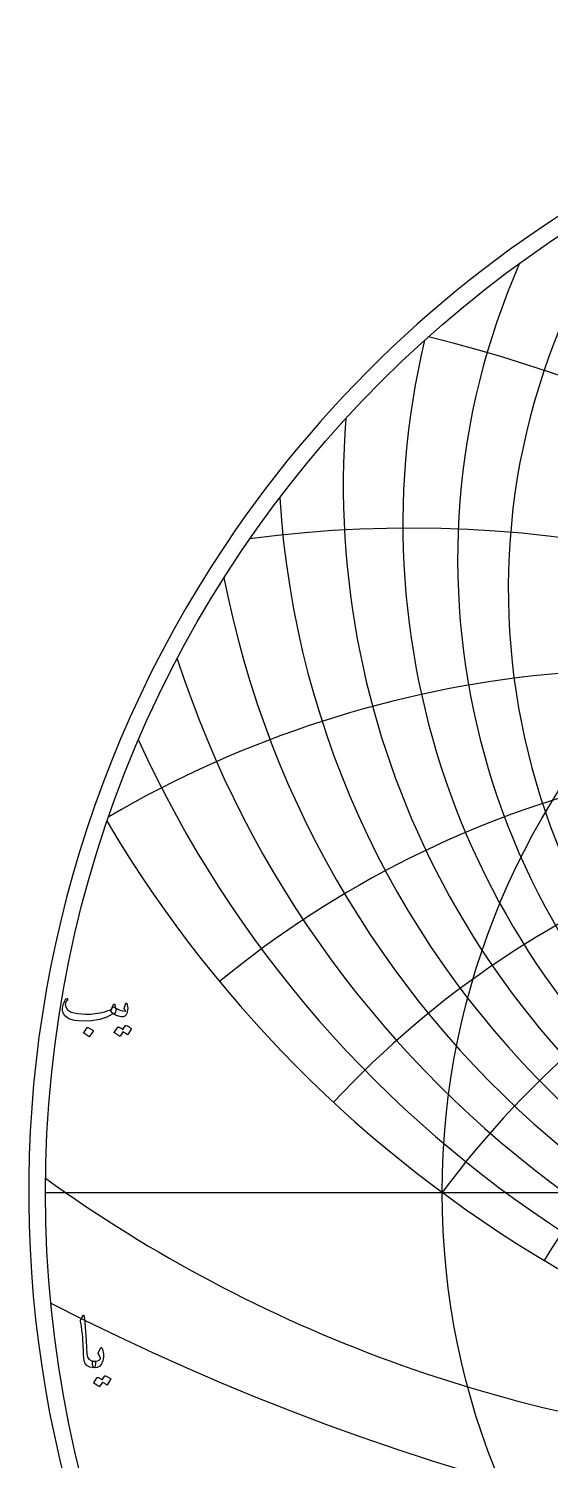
# Model space of a CAD drawing. Header units: millimetres. Extents: x -75 to 75, y -75 to 77.
# Drawn here: x -75.3 to -41.6, y -17.3 to 75.3 of the extents above; entities that cross this region are included whole.
import ezdxf

# ---------------------------------------------------------------- set-up
doc = ezdxf.new("R2010")
doc.units = ezdxf.units.MM
for name, color, linetype in [('CUT_OUTER', 1, 'Continuous'), ('ENGRAVE', 7, 'Continuous'), ('ENGRAVE_FINE', 8, 'Continuous'), ('TEXT', 5, 'Continuous')]:
    doc.layers.add(name, color=color, linetype=linetype)

msp = doc.modelspace()

# ---------------------------------------------------------------- linework, layer by layer
at = {"layer": 'CUT_OUTER'}
for centre, radius, start, end in [((-0.0002, -0.0002), 75.3374, 146.249794, 87.803295), ((-0.0008, 0.0009), 75.3363, 92.195935, 146.250222)]:
    msp.add_arc(centre, radius, start, end, dxfattribs=at)
at = {"layer": 'ENGRAVE'}
msp.add_lwpolyline([(-74.25, 0), (74.25, 0)], dxfattribs=at)
for radius in [74.25, 48.6033]:
    msp.add_circle((0, 0), radius, dxfattribs=at)
for centre, radius, start, end in [((0, 45.7687), 54.9963, 175.514661, 4.485339), ((0, -35.9645), 60.4626, 36.5, 143.5), ((0, -35.9645), 60.4626, 36.5, 143.5), ((0, 65.6835), 81.7105, 210.685518, 329.314482), ((-20.2874, 75.7136), 92.2302, 234.195235, 265.605148)]:
    msp.add_arc(centre, radius, start, end, dxfattribs=at)
at = {"layer": 'ENGRAVE_FINE'}
for centre, radius, start, end in [((0, 39.0092), 44.3322, 144.142935, 35.857065), ((0, 40.9887), 47.6033, 156.326462, 23.673538), ((0, 43.2268), 51.1423, 166.542493, 13.457507), ((-72.0565, -35.9645), 94.0631, 13.687737, 76.118946), ((-72.0565, -35.9645), 94.0631, 13.687737, 76.118946), ((0, 48.6712), 59.224, 183.613166, 356.386834), ((-50.7341, -35.9645), 78.9283, 17.483263, 97.495428), ((-50.7341, -35.9645), 78.9283, 17.483263, 97.495428), ((0, 52.0062), 63.8994, 191.057422, 348.942578), ((0, 55.8662), 69.1169, 197.989873, 342.010127), ((-34.9081, -35.9645), 69.8162, 21.558132, 120.328322), ((-34.9081, -35.9645), 69.8162, 21.558132, 120.328322), ((0, 60.3717), 74.9996, 204.508899, 335.491101), ((-22.0066, -35.9645), 64.3429, 26.002788, 129.565451), ((-22.0066, -35.9645), 64.3429, 26.002788, 129.565451), ((-10.6612, -35.9645), 61.3953, 30.932848, 137.092193), ((-10.6612, -35.9645), 61.3953, 30.932848, 137.092193), ((10.6612, -35.9645), 61.3953, 42.907807, 149.067152), ((10.6612, -35.9645), 61.3953, 42.907807, 149.067152), ((0, 136.7015), 161.7338, 242.809626, 297.190374)]:
    msp.add_arc(centre, radius, start, end, dxfattribs=at)
at = {"layer": 'TEXT'}
for points in [[(-69.7757, 11.966), (-69.7712, 11.9636), (-69.7669, 11.9613), (-69.763, 11.9589), (-69.7593, 11.9566), (-69.7557, 11.954), (-69.7517, 11.9507), (-69.7475, 11.9469), (-69.7429, 11.9425), (-69.7052, 11.898), (-69.6902, 11.8348), (-69.6981, 11.7528), (-69.7289, 11.6521), (-69.7573, 11.591), (-69.7863, 11.5526), (-69.8158, 11.5371), (-69.846, 11.5444), (-69.8612, 11.5517), (-69.8741, 11.5549), (-69.8846, 11.5541), (-69.8928, 11.5491), (-70.2769, 11.3389), (-70.7359, 11.1908), (-71.2699, 11.1047), (-71.8788, 11.0807), (-72.3712, 11.1229), (-72.743, 11.2353), (-72.9941, 11.4179), (-73.1247, 11.6709), (-73.1449, 11.7903), (-73.1493, 11.9097), (-73.1379, 12.0292), (-73.1106, 12.1486), (-73.0735, 12.2543), (-73.0275, 12.3512), (-72.9728, 12.4393), (-72.9092, 12.5187), (-72.8972, 12.5286), (-72.8846, 12.535), (-72.8715, 12.538), (-72.8577, 12.5374), (-72.8448, 12.5318), (-72.8343, 12.5245), (-72.8261, 12.5154), (-72.8202, 12.5046), (-72.8176, 12.4941), (-72.8191, 12.4812), (-72.8246, 12.466), (-72.8343, 12.4484), (-72.9022, 12.3489), (-72.9467, 12.2517), (-72.9678, 12.1568), (-72.9654, 12.0643), (-72.8542, 11.8325), (-72.5954, 11.6662), (-72.1891, 11.5655), (-71.6352, 11.5304), (-71.4831, 11.5327), (-71.3314, 11.5397), (-71.1799, 11.5514), (-71.0287, 11.5678), (-70.8786, 11.5889), (-70.7307, 11.6147), (-70.5847, 11.6451), (-70.4408, 11.6802), (-70.3012, 11.7201), (-70.1867, 11.7599), (-70.0974, 11.7997), (-70.0333, 11.8395), (-70.0086, 11.8606), (-69.9859, 11.8863), (-69.9653, 11.9168), (-69.9467, 11.9519), (-69.9293, 11.9911), (-69.9121, 12.0339), (-69.8953, 12.0801), (-69.8788, 12.1299), (-69.8723, 12.1451), (-69.8624, 12.158), (-69.8489, 12.1685), (-69.8319, 12.1767), (-69.8138, 12.1811), (-69.7968, 12.1802), (-69.781, 12.1741), (-69.7664, 12.1627), (-69.7546, 12.1469), (-69.7476, 12.1275), (-69.7453, 12.1047), (-69.7476, 12.0784)], [(-69.9162, 11.5912), (-69.9672, 11.6395), (-69.9935, 11.7001), (-69.9953, 11.773), (-69.9724, 11.8582), (-69.923, 11.9346), (-69.8776, 11.9812), (-69.8363, 11.9979), (-69.7991, 11.9847), (-69.6235, 11.8685), (-69.4479, 11.7868), (-69.2722, 11.7397), (-69.0966, 11.7271), (-69.0904, 11.7282), (-69.086, 11.7318), (-69.0834, 11.7376), (-69.0825, 11.7458), (-69.0869, 11.7613), (-69.1001, 11.7845), (-69.122, 11.8152), (-69.1528, 11.8535), (-69.1586, 11.8653), (-69.1621, 11.877), (-69.1633, 11.8887), (-69.1621, 11.9004), (-69.0497, 12.2236), (-69.0445, 12.2359), (-69.038, 12.2446), (-69.0304, 12.2499), (-69.0216, 12.2517), (-69.0128, 12.2502), (-69.0052, 12.2458), (-68.9988, 12.2385), (-68.9935, 12.2283), (-68.9584, 12.1232), (-68.9373, 12.0186), (-68.9303, 11.9147), (-68.9373, 11.8114), (-68.9601, 11.6829), (-68.9912, 11.5784), (-69.0304, 11.4979), (-69.0778, 11.4414), (-69.1138, 11.4103), (-69.1469, 11.3875), (-69.1771, 11.3729), (-69.2043, 11.3664), (-69.3612, 11.3629), (-69.5322, 11.3992), (-69.7172, 11.4753), (-69.9162, 11.5912)], [(-71.5509, 10.6638), (-71.5451, 10.6697), (-71.5369, 10.6732), (-71.5263, 10.6744), (-71.5134, 10.6732), (-71.4224, 10.6363), (-71.3366, 10.5912), (-71.2561, 10.538), (-71.1809, 10.4765), (-71.1736, 10.4671), (-71.1703, 10.4577), (-71.1712, 10.4484), (-71.1762, 10.439), (-71.3963, 10.083), (-71.4045, 10.0745), (-71.4151, 10.0725), (-71.428, 10.0769), (-71.4432, 10.0877), (-71.4564, 10.0971), (-71.4771, 10.1111), (-71.5055, 10.1299), (-71.5415, 10.1533), (-71.5857, 10.1814), (-71.6387, 10.2142), (-71.7005, 10.2517), (-71.7711, 10.2938), (-71.7804, 10.3008), (-71.7851, 10.3079), (-71.7851, 10.3149), (-71.7804, 10.3219)], [(-69.0825, 10.795), (-69.0767, 10.8008), (-69.0685, 10.8044), (-69.0579, 10.8055), (-69.045, 10.8044), (-68.9989, 10.7871), (-68.9543, 10.7681), (-68.9111, 10.7473), (-68.8694, 10.7247), (-68.8289, 10.7001), (-68.7892, 10.6732), (-68.7504, 10.6439), (-68.7125, 10.6123), (-68.7052, 10.6027), (-68.7019, 10.5924), (-68.7028, 10.5816), (-68.7078, 10.5702), (-68.9326, 10.2142), (-68.9388, 10.2095), (-68.9479, 10.2095), (-68.9599, 10.2142), (-68.9748, 10.2236), (-68.985, 10.2322), (-69.0017, 10.244), (-69.0248, 10.2591), (-69.0544, 10.2774), (-69.0907, 10.2992), (-69.134, 10.3248), (-69.1844, 10.3543), (-69.2418, 10.3875), (-69.4198, 10.1111), (-69.4279, 10.1027), (-69.4385, 10.1006), (-69.4514, 10.105), (-69.4666, 10.1158), (-69.4798, 10.1252), (-69.5005, 10.1392), (-69.5289, 10.158), (-69.565, 10.1814), (-69.6092, 10.2095), (-69.6621, 10.2423), (-69.7239, 10.2798), (-69.7945, 10.3219), (-69.8018, 10.3289), (-69.805, 10.336), (-69.8041, 10.343), (-69.7991, 10.35), (-69.5696, 10.6919), (-69.5638, 10.6978), (-69.5556, 10.7013), (-69.545, 10.7025), (-69.5322, 10.7013), (-69.4929, 10.6886), (-69.4549, 10.6738), (-69.418, 10.657), (-69.3823, 10.6381), (-69.3477, 10.6174), (-69.3144, 10.5953), (-69.2822, 10.5718), (-69.2511, 10.5467)], [(-71.8207, -7.969), (-71.8116, -7.9549), (-71.8032, -7.9456), (-71.7953, -7.9409), (-71.7879, -7.9409), (-71.7768, -7.947), (-71.7669, -7.9655), (-71.7581, -7.9962), (-71.7505, -8.0392), (-71.7118, -8.3891), (-71.6802, -8.7125), (-71.6556, -9.0097), (-71.6381, -9.2805), (-71.6268, -9.512), (-71.6164, -9.7196), (-71.6069, -9.9031), (-71.5982, -10.0627), (-71.5908, -10.1982), (-71.5848, -10.3097), (-71.5802, -10.3973), (-71.5772, -10.4608), (-71.5356, -10.6511), (-71.4437, -10.791), (-71.3014, -10.8806), (-71.1088, -10.9198), (-71.0552, -10.9339), (-71.021, -10.9667), (-71.006, -11.0182), (-71.0104, -11.0884), (-71.0324, -11.1991), (-71.0561, -11.2781), (-71.0815, -11.3256), (-71.1088, -11.3414), (-71.3799, -11.3056), (-71.5795, -11.1985), (-71.7077, -11.0199), (-71.7645, -10.7699), (-71.7734, -10.6503), (-71.7815, -10.5305), (-71.7887, -10.4103), (-71.795, -10.2898), (-71.8007, -10.1691), (-71.8061, -10.048), (-71.8112, -9.9267), (-71.816, -9.8051), (-71.8248, -9.5731), (-71.8371, -9.3642), (-71.8529, -9.1784), (-71.8722, -9.0158), (-71.8951, -8.8596), (-71.9214, -8.6932), (-71.9513, -8.5166), (-71.9847, -8.3296), (-71.989, -8.296), (-71.9882, -8.2652), (-71.982, -8.2374), (-71.9706, -8.2125)], [(-70.8277, -10.3531), (-70.6966, -10.0627), (-70.6773, -10.0308), (-70.6568, -10.0193), (-70.6351, -10.0284), (-70.6123, -10.058), (-70.5701, -10.1465), (-70.5373, -10.2389), (-70.5139, -10.3351), (-70.4999, -10.435), (-70.4955, -10.5394), (-70.501, -10.6487), (-70.5166, -10.7631), (-70.542, -10.8823), (-70.6196, -11.0832), (-70.7399, -11.2266), (-70.903, -11.3127), (-71.1088, -11.3414), (-71.1325, -11.3264), (-71.1568, -11.2816), (-71.1817, -11.207), (-71.2071, -11.1025), (-71.2145, -11.0466), (-71.213, -11.0006), (-71.2027, -10.9646), (-71.1837, -10.9386), (-71.1685, -10.9286), (-71.1509, -10.9222), (-71.131, -10.9192), (-71.1088, -10.9198), (-70.9791, -10.9157), (-70.8664, -10.8894), (-70.7707, -10.8408), (-70.6919, -10.7699), (-70.6884, -10.7644), (-70.6872, -10.7571), (-70.6884, -10.748), (-70.6919, -10.7371), (-70.7104, -10.671), (-70.7376, -10.6037), (-70.7736, -10.5352), (-70.8184, -10.4655), (-70.833, -10.4391), (-70.8395, -10.4116), (-70.8377, -10.3829), (-70.8277, -10.3531)], [(-70.4109, -11.8706), (-70.405, -11.8648), (-70.3968, -11.8613), (-70.3863, -11.8601), (-70.3734, -11.8613), (-70.3273, -11.8785), (-70.2827, -11.8976), (-70.2395, -11.9184), (-70.1978, -11.9409), (-70.1572, -11.9655), (-70.1175, -11.9924), (-70.0788, -12.0217), (-70.0409, -12.0533), (-70.0335, -12.063), (-70.0303, -12.0732), (-70.0312, -12.0841), (-70.0362, -12.0955), (-70.261, -12.4514), (-70.2671, -12.4561), (-70.2762, -12.4561), (-70.2882, -12.4514), (-70.3031, -12.4421), (-70.3134, -12.4334), (-70.3301, -12.4216), (-70.3532, -12.4065), (-70.3828, -12.3882), (-70.4191, -12.3664), (-70.4624, -12.3408), (-70.5128, -12.3114), (-70.5701, -12.2781), (-70.7481, -12.5545), (-70.7563, -12.563), (-70.7669, -12.565), (-70.7797, -12.5606), (-70.795, -12.5498), (-70.8081, -12.5404), (-70.8289, -12.5264), (-70.8573, -12.5076), (-70.8933, -12.4842), (-70.9375, -12.4561), (-70.9905, -12.4233), (-71.0523, -12.3859), (-71.1228, -12.3437), (-71.1301, -12.3367), (-71.1334, -12.3297), (-71.1325, -12.3226), (-71.1275, -12.3156), (-70.898, -11.9737), (-70.8921, -11.9678), (-70.8839, -11.9643), (-70.8734, -11.9631), (-70.8605, -11.9643), (-70.8213, -11.9771), (-70.7832, -11.9918), (-70.7464, -12.0087), (-70.7106, -12.0276), (-70.6761, -12.0482), (-70.6427, -12.0703), (-70.6105, -12.0939), (-70.5795, -12.1189)]]:
    msp.add_lwpolyline(points, close=True, dxfattribs=at)

doc.saveas('drawing.dxf')
